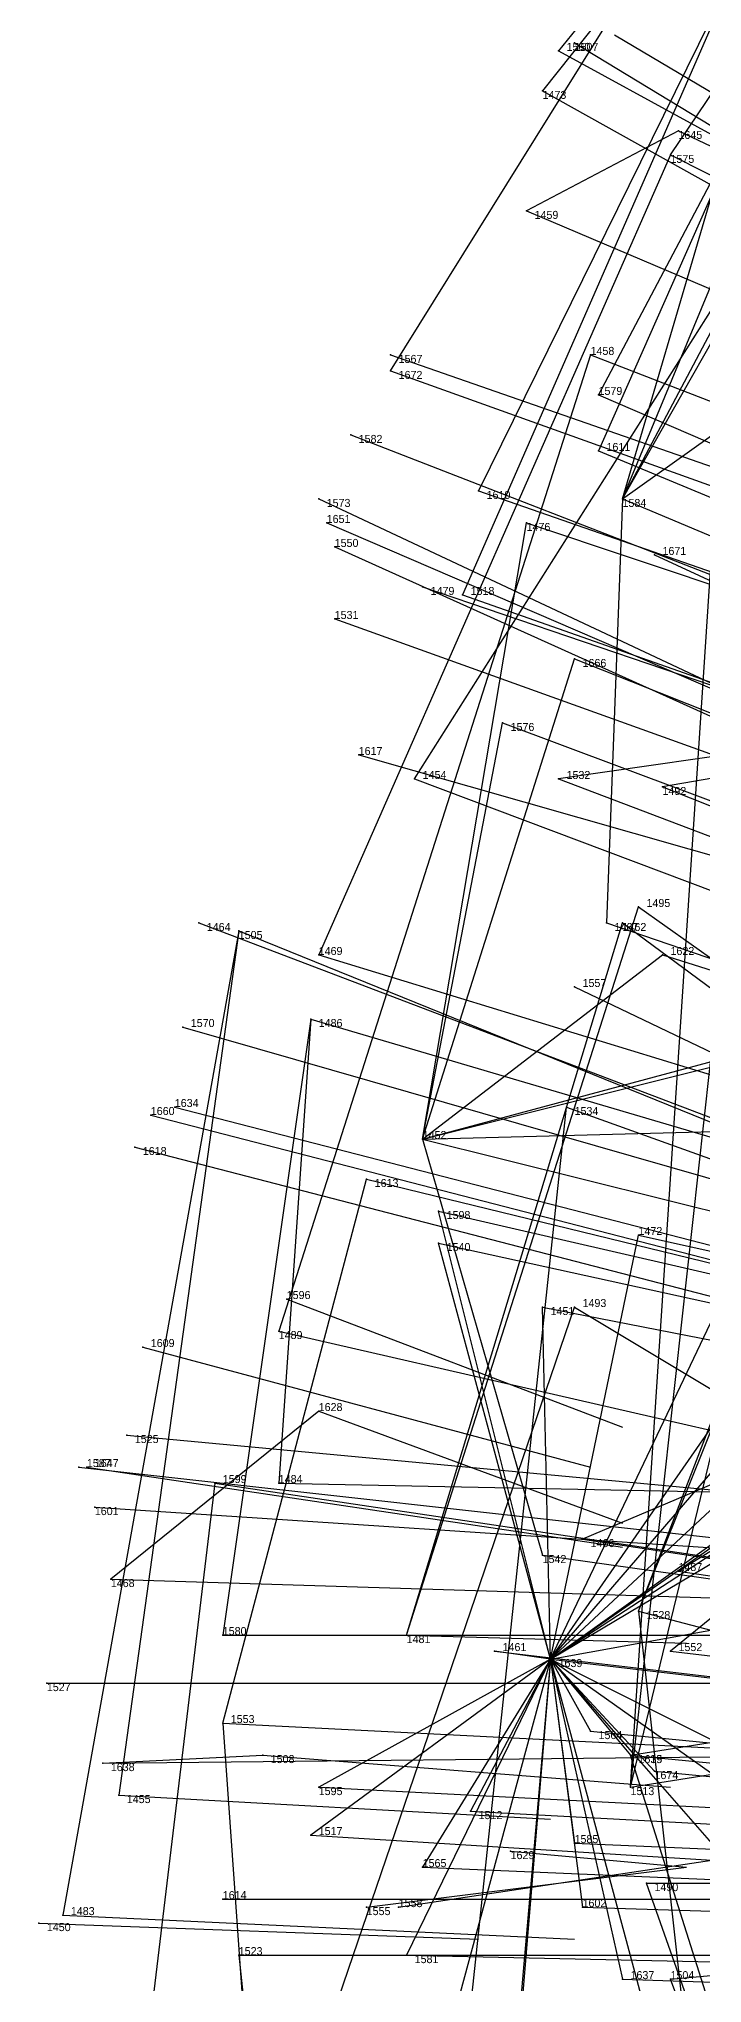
# Model space of a CAD drawing. Extents: x -0.5 to 0.59, y -0.5 to 0.58.
# Drawn here: x -0.496 to -0.413, y 0.0055 to 0.2485 of the extents above; entities that cross this region are included whole.
import ezdxf

# ---------------------------------------------------------------- set-up
doc = ezdxf.new("R2010")
doc.units = 0
for name, color, linetype in [('Facilities', 3, 'CONTINUOUS'), ('Facilities_lines', 3, 'CONTINUOUS'), ('Normals', 1, 'CONTINUOUS'), ('Source_points', 5, 'CONTINUOUS'), ('Text', 3, 'CONTINUOUS')]:
    doc.layers.add(name, color=color, linetype=linetype)

msp = doc.modelspace()

# ---------------------------------------------------------------- linework, layer by layer
at = {"layer": 'Facilities', "color": 3}
for p in [(-0.429, 0.248, -1.239), (-0.416, 0.237, -1.25), (-0.417, 0.234, -1.196), (-0.452, 0.209, -1.244), (-0.427, 0.209, -1.189), (-0.452, 0.207, -1.242), (-0.457, 0.199, -1.245), (-0.461, 0.191, -1.246), (-0.423, 0.191, -1.161), (-0.46, 0.188, -1.243), (-0.459, 0.185, -1.25), (-0.419, 0.184, -1.25), (-0.448, 0.18, -1.206), (-0.459, 0.176, -1.23), (-0.456, 0.159, -1.208), (-0.449, 0.156, -1.188), (-0.476, 0.138, -1.238), (-0.471, 0.137, -1.227), (-0.429, 0.13, -1.25), (-0.478, 0.125, -1.234), (-0.462, 0.126, -1.196), (-0.479, 0.115, -1.232), (-0.482, 0.114, -1.239), (-0.484, 0.11, -1.24), (-0.448, 0.111, -1.155), (-0.465, 0.091, -1.25), (-0.483, 0.085, -1.25), (-0.461, 0.077, -1.25), (-0.485, 0.074, -1.226), (-0.491, 0.07, -1.239), (-0.49, 0.07, -1.25), (-0.474, 0.068, -1.25), (-0.489, 0.065, -1.234), (-0.421, 0.052, -1.25), (-0.45, 0.049, -1.25), (-0.432, 0.046, -1.085), (-0.495, 0.043, -1.243), (-0.473, 0.038, -1.186), (-0.488, 0.033, -1.223), (-0.422, 0.03, -1.25), (-0.437, 0.022, -1.25), (-0.473, 0.016, -1.184), (-0.455, 0.015, -1.25), (-0.451, 0.015, -1.25), (-0.496, 0.013, -1.25), (-0.471, 0.009, -1.178)]:
    msp.add_point(p, dxfattribs=at)
at = {"layer": 'Facilities_lines', "color": 3}
for p, q in [((-0.345, 0.353, -1.234), (-0.433, 0.242, -1.241)), ((-0.345, 0.353, -1.234), (-0.431, 0.247, -1.242)), ((-0.452, 0.207, -1.242), (-0.381, 0.321, -1.247)), ((-0.417, 0.234, -1.196), (-0.386, 0.28, -1.192)), ((-0.408, 0.259, -1.209), (-0.443, 0.179, -1.194)), ((-0.408, 0.259, -1.209), (-0.441, 0.192, -1.201)), ((-0.421, 0.052, -1.25), (-0.346, 0.247, -1.25)), ((-0.423, 0.191, -1.161), (-0.408, 0.242, -1.187)), ((-0.407, 0.24, -1.181), (-0.426, 0.197, -1.173)), ((-0.407, 0.24, -1.181), (-0.426, 0.204, -1.182)), ((-0.416, 0.237, -1.25), (-0.435, 0.227, -1.226)), ((-0.417, 0.234, -1.196), (-0.461, 0.134, -1.201)), ((-0.423, 0.191, -1.161), (-0.398, 0.235, -1.157)), ((-0.423, 0.191, -1.161), (-0.406, 0.232, -1.17)), ((-0.423, 0.191, -1.161), (-0.405, 0.225, -1.158)), ((-0.449, 0.156, -1.188), (-0.411, 0.216, -1.162)), ((-0.427, 0.209, -1.189), (-0.466, 0.087, -1.186)), ((-0.423, 0.191, -1.161), (-0.395, 0.211, -1.12)), ((-0.423, 0.191, -1.161), (-0.425, 0.138, -1.116)), ((-0.448, 0.111, -1.155), (-0.435, 0.188, -1.185)), ((-0.422, 0.03, -1.25), (-0.412, 0.182, -1.25)), ((-0.421, 0.052, -1.25), (-0.37, 0.179, -1.25)), ((-0.448, 0.111, -1.155), (-0.429, 0.171, -1.154)), ((-0.327, 0.171, -0.922), (-0.431, 0.156, -1.145)), ((-0.327, 0.171, -0.922), (-0.418, 0.155, -1.115)), ((-0.422, 0.03, -1.25), (-0.407, 0.166, -1.25)), ((-0.448, 0.111, -1.155), (-0.438, 0.163, -1.168)), ((-0.45, 0.049, -1.25), (-0.421, 0.14, -1.25)), ((-0.471, 0.137, -1.227), (-0.493, 0.014, -1.25)), ((-0.471, 0.137, -1.227), (-0.486, 0.029, -1.25)), ((-0.45, 0.049, -1.25), (-0.423, 0.138, -1.25)), ((-0.448, 0.111, -1.155), (-0.418, 0.134, -1.097)), ((-0.462, 0.126, -1.196), (-0.473, 0.049, -1.19)), ((-0.462, 0.126, -1.196), (-0.466, 0.068, -1.177)), ((-0.448, 0.111, -1.155), (-0.407, 0.122, -1.063)), ((-0.448, 0.111, -1.155), (-0.412, 0.12, -1.072)), ((-0.445, -0.026, -1.25), (-0.43, 0.115, -1.25)), ((-0.448, 0.111, -1.155), (-0.41, 0.112, -1.062)), ((-0.448, 0.111, -1.155), (-0.433, 0.059, -1.093)), ((-0.473, 0.038, -1.186), (-0.455, 0.106, -1.168)), ((-0.432, 0.046, -1.085), (-0.446, 0.102, -1.143)), ((-0.432, 0.046, -1.085), (-0.446, 0.098, -1.14)), ((-0.432, 0.046, -1.085), (-0.421, 0.099, -1.082)), ((-0.422, 0.03, -1.25), (-0.406, 0.096, -1.25)), ((-0.47, -0.03, -1.25), (-0.429, 0.09, -1.25)), ((-0.432, 0.046, -1.085), (-0.433, 0.09, -1.105)), ((-0.432, 0.046, -1.085), (-0.412, 0.088, -1.054)), ((-0.369, 0.086, -0.947), (-0.428, 0.061, -1.08)), ((-0.369, 0.086, -0.947), (-0.417, 0.047, -1.049)), ((-0.369, 0.086, -0.947), (-0.416, 0.057, -1.05)), ((-0.432, 0.046, -1.085), (-0.407, 0.082, -1.038)), ((-0.461, 0.077, -1.25), (-0.487, 0.056, -1.226)), ((-0.432, 0.046, -1.085), (-0.386, 0.076, -0.983)), ((-0.432, 0.046, -1.085), (-0.407, 0.075, -1.035)), ((-0.432, 0.046, -1.085), (-0.403, 0.073, -1.025)), ((-0.432, 0.046, -1.085), (-0.396, 0.071, -1.005)), ((-0.474, 0.068, -1.25), (-0.488, -0.049, -1.227)), ((-0.432, 0.046, -1.085), (-0.395, 0.068, -1.001)), ((-0.432, 0.046, -1.085), (-0.404, 0.066, -1.023)), ((-0.432, 0.046, -1.085), (-0.349, 0.061, -0.884)), ((-0.421, 0.052, -1.25), (-0.413, -0.02, -1.25)), ((-0.432, 0.046, -1.085), (-0.439, 0.047, -1.103)), ((-0.432, 0.046, -1.085), (-0.462, 0.024, -1.156)), ((-0.432, 0.046, -1.085), (-0.461, 0.03, -1.155)), ((-0.432, 0.046, -1.085), (-0.45, 0.009, -1.124)), ((-0.432, 0.046, -1.085), (-0.448, 0.02, -1.122)), ((-0.432, 0.046, -1.085), (-0.445, -0.002, -1.113)), ((-0.432, 0.046, -1.085), (-0.442, 0.027, -1.107)), ((-0.432, 0.046, -1.085), (-0.437, -0.011, -1.092)), ((-0.432, 0.046, -1.085), (-0.436, -0.002, -1.09)), ((-0.432, 0.046, -1.085), (-0.418, -0.006, -1.044)), ((-0.432, 0.046, -1.085), (-0.429, 0.023, -1.074)), ((-0.432, 0.046, -1.085), (-0.428, 0.015, -1.071)), ((-0.432, 0.046, -1.085), (-0.423, 0.006, -1.057)), ((-0.432, 0.046, -1.085), (-0.427, 0.037, -1.071)), ((-0.432, 0.046, -1.085), (-0.408, 0.029, -1.024)), ((-0.432, 0.046, -1.085), (-0.422, 0.034, -1.057)), ((-0.432, 0.046, -1.085), (-0.392, 0.026, -0.983)), ((-0.432, 0.046, -1.085), (-0.411, 0.022, -1.028)), ((-0.432, 0.046, -1.085), (-0.419, 0.032, -1.052)), ((-0.473, 0.038, -1.186), (-0.466, -0.061, -1.174)), ((-0.488, 0.033, -1.223), (-0.468, 0.034, -1.25)), ((-0.391, -0.064, -1.25), (-0.422, 0.034, -1.25)), ((-0.391, -0.064, -1.25), (-0.42, 0.018, -1.25)), ((-0.471, 0.009, -1.178), (-0.462, -0.075, -1.171)), ((-0.391, -0.064, -1.25), (-0.417, 0.006, -1.25))]:
    msp.add_line(p, q, dxfattribs=at)
at = {"layer": 'Normals', "color": 1}
for p, q in [((-0.429, 0.248, -1.239), (-0.345, 0.197, -1.221)), ((-0.424, 0.249, -1.229), (-0.338, 0.198, -1.239)), ((-0.431, 0.247, -1.242), (-0.345, 0.2, -1.224)), ((-0.433, 0.242, -1.241), (-0.347, 0.194, -1.223)), ((-0.416, 0.237, -1.25), (-0.38, 0.22, -1.158)), ((-0.417, 0.234, -1.196), (-0.33, 0.19, -1.218)), ((-0.435, 0.227, -1.226), (-0.343, 0.188, -1.228)), ((-0.452, 0.209, -1.244), (-0.36, 0.177, -1.22)), ((-0.427, 0.209, -1.189), (-0.334, 0.173, -1.2)), ((-0.452, 0.207, -1.242), (-0.36, 0.174, -1.218)), ((-0.426, 0.204, -1.182), (-0.338, 0.166, -1.209)), ((-0.457, 0.199, -1.245), (-0.372, 0.166, -1.202)), ((-0.426, 0.197, -1.173), (-0.337, 0.16, -1.202)), ((-0.441, 0.192, -1.201), (-0.346, 0.159, -1.21)), ((-0.461, 0.191, -1.246), (-0.38, 0.153, -1.2)), ((-0.423, 0.191, -1.161), (-0.335, 0.154, -1.19)), ((-0.46, 0.188, -1.243), (-0.381, 0.154, -1.193)), ((-0.435, 0.188, -1.185), (-0.342, 0.157, -1.204)), ((-0.459, 0.185, -1.25), (-0.399, 0.158, -1.175)), ((-0.419, 0.184, -1.25), (-0.38, 0.166, -1.16)), ((-0.448, 0.18, -1.206), (-0.354, 0.148, -1.218)), ((-0.443, 0.179, -1.194), (-0.349, 0.146, -1.209)), ((-0.459, 0.176, -1.23), (-0.367, 0.143, -1.21)), ((-0.429, 0.171, -1.154), (-0.341, 0.136, -1.185)), ((-0.438, 0.163, -1.168), (-0.347, 0.129, -1.192)), ((-0.456, 0.159, -1.208), (-0.361, 0.132, -1.196)), ((-0.449, 0.156, -1.188), (-0.356, 0.121, -1.204)), ((-0.431, 0.156, -1.145), (-0.344, 0.123, -1.182)), ((-0.418, 0.155, -1.115), (-0.332, 0.121, -1.153)), ((-0.421, 0.14, -1.25), (-0.397, 0.123, -1.154)), ((-0.476, 0.138, -1.238), (-0.397, 0.108, -1.183)), ((-0.471, 0.137, -1.227), (-0.382, 0.101, -1.2)), ((-0.425, 0.138, -1.116), (-0.337, 0.108, -1.154)), ((-0.423, 0.138, -1.25), (-0.4, 0.121, -1.154)), ((-0.461, 0.134, -1.201), (-0.366, 0.105, -1.211)), ((-0.418, 0.134, -1.097), (-0.329, 0.106, -1.134)), ((-0.429, 0.13, -1.25), (-0.406, 0.119, -1.153)), ((-0.478, 0.125, -1.234), (-0.384, 0.098, -1.213)), ((-0.462, 0.126, -1.196), (-0.367, 0.098, -1.212)), ((-0.479, 0.115, -1.232), (-0.386, 0.091, -1.206)), ((-0.43, 0.115, -1.25), (-0.405, 0.106, -1.153)), ((-0.482, 0.114, -1.239), (-0.389, 0.09, -1.212)), ((-0.484, 0.11, -1.24), (-0.399, 0.088, -1.192)), ((-0.448, 0.111, -1.155), (-0.356, 0.088, -1.187)), ((-0.455, 0.106, -1.168), (-0.361, 0.083, -1.194)), ((-0.446, 0.102, -1.143), (-0.355, 0.081, -1.18)), ((-0.446, 0.098, -1.14), (-0.355, 0.078, -1.177)), ((-0.421, 0.099, -1.082), (-0.331, 0.079, -1.12)), ((-0.465, 0.091, -1.25), (-0.423, 0.075, -1.161)), ((-0.433, 0.09, -1.105), (-0.341, 0.072, -1.141)), ((-0.429, 0.09, -1.25), (-0.409, 0.078, -1.153)), ((-0.466, 0.087, -1.186), (-0.37, 0.065, -1.2)), ((-0.483, 0.085, -1.25), (-0.427, 0.07, -1.168)), ((-0.461, 0.077, -1.25), (-0.423, 0.063, -1.158)), ((-0.485, 0.074, -1.226), (-0.389, 0.065, -1.2)), ((-0.491, 0.07, -1.239), (-0.41, 0.061, -1.181)), ((-0.49, 0.07, -1.25), (-0.423, 0.06, -1.176)), ((-0.474, 0.068, -1.25), (-0.407, 0.058, -1.176)), ((-0.466, 0.068, -1.177), (-0.368, 0.066, -1.197)), ((-0.489, 0.065, -1.234), (-0.398, 0.059, -1.194)), ((-0.428, 0.061, -1.08), (-0.335, 0.047, -1.116)), ((-0.433, 0.059, -1.093), (-0.341, 0.046, -1.13)), ((-0.487, 0.056, -1.226), (-0.391, 0.053, -1.201)), ((-0.416, 0.057, -1.05), (-0.324, 0.043, -1.086)), ((-0.421, 0.052, -1.25), (-0.402, 0.047, -1.152)), ((-0.473, 0.049, -1.19), (-0.374, 0.049, -1.198)), ((-0.45, 0.049, -1.25), (-0.415, 0.048, -1.156)), ((-0.439, 0.047, -1.103), (-0.346, 0.036, -1.14)), ((-0.417, 0.047, -1.049), (-0.325, 0.036, -1.086)), ((-0.432, 0.046, -1.085), (-0.339, 0.035, -1.122)), ((-0.495, 0.043, -1.243), (-0.404, 0.043, -1.201)), ((-0.473, 0.038, -1.186), (-0.374, 0.033, -1.2)), ((-0.427, 0.037, -1.071), (-0.335, 0.028, -1.108)), ((-0.422, 0.034, -1.25), (-0.403, 0.037, -1.152)), ((-0.488, 0.033, -1.223), (-0.392, 0.034, -1.194)), ((-0.468, 0.034, -1.25), (-0.417, 0.03, -1.164)), ((-0.422, 0.034, -1.057), (-0.329, 0.025, -1.095)), ((-0.422, 0.03, -1.25), (-0.403, 0.033, -1.152)), ((-0.419, 0.032, -1.052), (-0.327, 0.023, -1.089)), ((-0.461, 0.03, -1.155), (-0.365, 0.025, -1.183)), ((-0.486, 0.029, -1.25), (-0.432, 0.026, -1.166)), ((-0.442, 0.027, -1.107), (-0.349, 0.022, -1.143)), ((-0.462, 0.024, -1.156), (-0.366, 0.018, -1.184)), ((-0.437, 0.022, -1.25), (-0.415, 0.02, -1.153)), ((-0.429, 0.023, -1.074), (-0.336, 0.019, -1.112)), ((-0.455, 0.015, -1.25), (-0.415, 0.02, -1.158)), ((-0.451, 0.015, -1.25), (-0.411, 0.021, -1.158)), ((-0.448, 0.02, -1.122), (-0.355, 0.016, -1.158)), ((-0.42, 0.018, -1.25), (-0.404, 0.018, -1.151)), ((-0.473, 0.016, -1.184), (-0.374, 0.016, -1.195)), ((-0.428, 0.015, -1.071), (-0.335, 0.012, -1.108)), ((-0.496, 0.013, -1.25), (-0.441, 0.011, -1.167)), ((-0.493, 0.014, -1.25), (-0.429, 0.011, -1.173)), ((-0.471, 0.009, -1.178), (-0.372, 0.009, -1.193)), ((-0.45, 0.009, -1.124), (-0.357, 0.007, -1.161)), ((-0.423, 0.006, -1.057), (-0.33, 0.003, -1.094)), ((-0.417, 0.006, -1.25), (-0.406, 0.007, -1.151))]:
    msp.add_line(p, q, dxfattribs=at)
at = {"layer": 'Source_points', "color": 5}
for p in [(-0.431, 0.247, -1.242), (-0.433, 0.242, -1.241), (-0.435, 0.227, -1.226), (-0.426, 0.204, -1.182), (-0.426, 0.197, -1.173), (-0.441, 0.192, -1.201), (-0.435, 0.188, -1.185), (-0.443, 0.179, -1.194), (-0.429, 0.171, -1.154), (-0.438, 0.163, -1.168), (-0.431, 0.156, -1.145), (-0.418, 0.155, -1.115), (-0.421, 0.14, -1.25), (-0.425, 0.138, -1.116), (-0.423, 0.138, -1.25), (-0.461, 0.134, -1.201), (-0.418, 0.134, -1.097), (-0.43, 0.115, -1.25), (-0.455, 0.106, -1.168), (-0.446, 0.102, -1.143), (-0.446, 0.098, -1.14), (-0.421, 0.099, -1.082), (-0.433, 0.09, -1.105), (-0.429, 0.09, -1.25), (-0.466, 0.087, -1.186), (-0.466, 0.068, -1.177), (-0.428, 0.061, -1.08), (-0.433, 0.059, -1.093), (-0.487, 0.056, -1.226), (-0.416, 0.057, -1.05), (-0.473, 0.049, -1.19), (-0.439, 0.047, -1.103), (-0.417, 0.047, -1.049), (-0.427, 0.037, -1.071), (-0.468, 0.034, -1.25), (-0.422, 0.034, -1.25), (-0.422, 0.034, -1.057), (-0.419, 0.032, -1.052), (-0.461, 0.03, -1.155), (-0.486, 0.029, -1.25), (-0.442, 0.027, -1.107), (-0.462, 0.024, -1.156), (-0.429, 0.023, -1.074), (-0.448, 0.02, -1.122), (-0.42, 0.018, -1.25), (-0.428, 0.015, -1.071), (-0.493, 0.014, -1.25), (-0.45, 0.009, -1.124), (-0.423, 0.006, -1.057), (-0.417, 0.006, -1.25)]:
    msp.add_point(p, dxfattribs=at)

# ---------------------------------------------------------------- texts
at = {"layer": 'Text', "color": 3}
for s, p in [('1560', (-0.43, 0.247, -1.242)), ('1507', (-0.429, 0.247, -1.239)), ('1473', (-0.433, 0.241, -1.241)), ('1645', (-0.416, 0.236, -1.25)), ('1575', (-0.417, 0.233, -1.196)), ('1459', (-0.434, 0.226, -1.226)), ('1567', (-0.451, 0.208, -1.244)), ('1458', (-0.427, 0.209, -1.189)), ('1672', (-0.451, 0.206, -1.242)), ('1579', (-0.426, 0.204, -1.182)), ('1582', (-0.456, 0.198, -1.245)), ('1611', (-0.425, 0.197, -1.173)), ('1610', (-0.44, 0.191, -1.201)), ('1573', (-0.46, 0.19, -1.246)), ('1584', (-0.423, 0.19, -1.161)), ('1651', (-0.46, 0.188, -1.243)), ('1476', (-0.435, 0.187, -1.185)), ('1550', (-0.459, 0.185, -1.25)), ('1671', (-0.418, 0.184, -1.25)), ('1479', (-0.447, 0.179, -1.206)), ('1518', (-0.442, 0.179, -1.194)), ('1531', (-0.459, 0.176, -1.23)), ('1666', (-0.428, 0.17, -1.154)), ('1576', (-0.437, 0.162, -1.168)), ('1617', (-0.456, 0.159, -1.208)), ('1454', (-0.448, 0.156, -1.188)), ('1532', (-0.43, 0.156, -1.145)), ('1492', (-0.418, 0.154, -1.115)), ('1495', (-0.42, 0.14, -1.25)), ('1464', (-0.475, 0.137, -1.238)), ('1505', (-0.471, 0.136, -1.227)), ('1467', (-0.424, 0.137, -1.116)), ('1462', (-0.423, 0.137, -1.25)), ('1469', (-0.461, 0.134, -1.201)), ('1622', (-0.417, 0.134, -1.097)), ('1557', (-0.428, 0.13, -1.25)), ('1570', (-0.477, 0.125, -1.234)), ('1486', (-0.461, 0.125, -1.196)), ('1660', (-0.482, 0.114, -1.239)), ('1634', (-0.479, 0.115, -1.232)), ('1534', (-0.429, 0.114, -1.25)), ('1452', (-0.448, 0.111, -1.155)), ('1618', (-0.483, 0.109, -1.24)), ('1613', (-0.454, 0.105, -1.168)), ('1598', (-0.445, 0.101, -1.143)), ('1472', (-0.421, 0.099, -1.082)), ('1540', (-0.445, 0.097, -1.14)), ('1596', (-0.465, 0.091, -1.25)), ('1451', (-0.432, 0.089, -1.105)), ('1493', (-0.428, 0.09, -1.25)), ('1609', (-0.482, 0.085, -1.25)), ('1489', (-0.466, 0.086, -1.186)), ('1628', (-0.461, 0.077, -1.25)), ('1525', (-0.484, 0.073, -1.226)), ('1587', (-0.49, 0.07, -1.239)), ('1647', (-0.489, 0.07, -1.25)), ('1599', (-0.473, 0.068, -1.25)), ('1484', (-0.466, 0.068, -1.177)), ('1601', (-0.489, 0.064, -1.234)), ('1466', (-0.427, 0.06, -1.08)), ('1542', (-0.433, 0.058, -1.093)), ('1468', (-0.487, 0.055, -1.226)), ('1487', (-0.416, 0.057, -1.05)), ('1528', (-0.42, 0.051, -1.25)), ('1580', (-0.473, 0.049, -1.19)), ('1481', (-0.45, 0.048, -1.25)), ('1461', (-0.438, 0.047, -1.103)), ('1552', (-0.416, 0.047, -1.049)), ('1639', (-0.431, 0.045, -1.085)), ('1527', (-0.495, 0.042, -1.243)), ('1553', (-0.472, 0.038, -1.186)), ('1564', (-0.426, 0.036, -1.071)), ('1638', (-0.487, 0.032, -1.223)), ('1508', (-0.467, 0.033, -1.25)), ('1619', (-0.421, 0.033, -1.25)), ('1635', (-0.421, 0.033, -1.057)), ('1674', (-0.419, 0.031, -1.052)), ('1595', (-0.461, 0.029, -1.155)), ('1513', (-0.422, 0.029, -1.25)), ('1455', (-0.485, 0.028, -1.25)), ('1512', (-0.441, 0.026, -1.107)), ('1517', (-0.461, 0.024, -1.156)), ('1629', (-0.437, 0.021, -1.25)), ('1585', (-0.429, 0.023, -1.074)), ('1565', (-0.448, 0.02, -1.122)), ('1614', (-0.473, 0.016, -1.184)), ('1490', (-0.419, 0.017, -1.25)), ('1483', (-0.492, 0.014, -1.25)), ('1555', (-0.455, 0.014, -1.25)), ('1558', (-0.451, 0.015, -1.25)), ('1602', (-0.428, 0.015, -1.071)), ('1450', (-0.495, 0.012, -1.25)), ('1523', (-0.471, 0.009, -1.178)), ('1581', (-0.449, 0.008, -1.124)), ('1637', (-0.422, 0.006, -1.057)), ('1504', (-0.417, 0.006, -1.25))]:
    msp.add_text(s, height=0.001, dxfattribs=at).set_placement(p)

doc.saveas('drawing.dxf')
